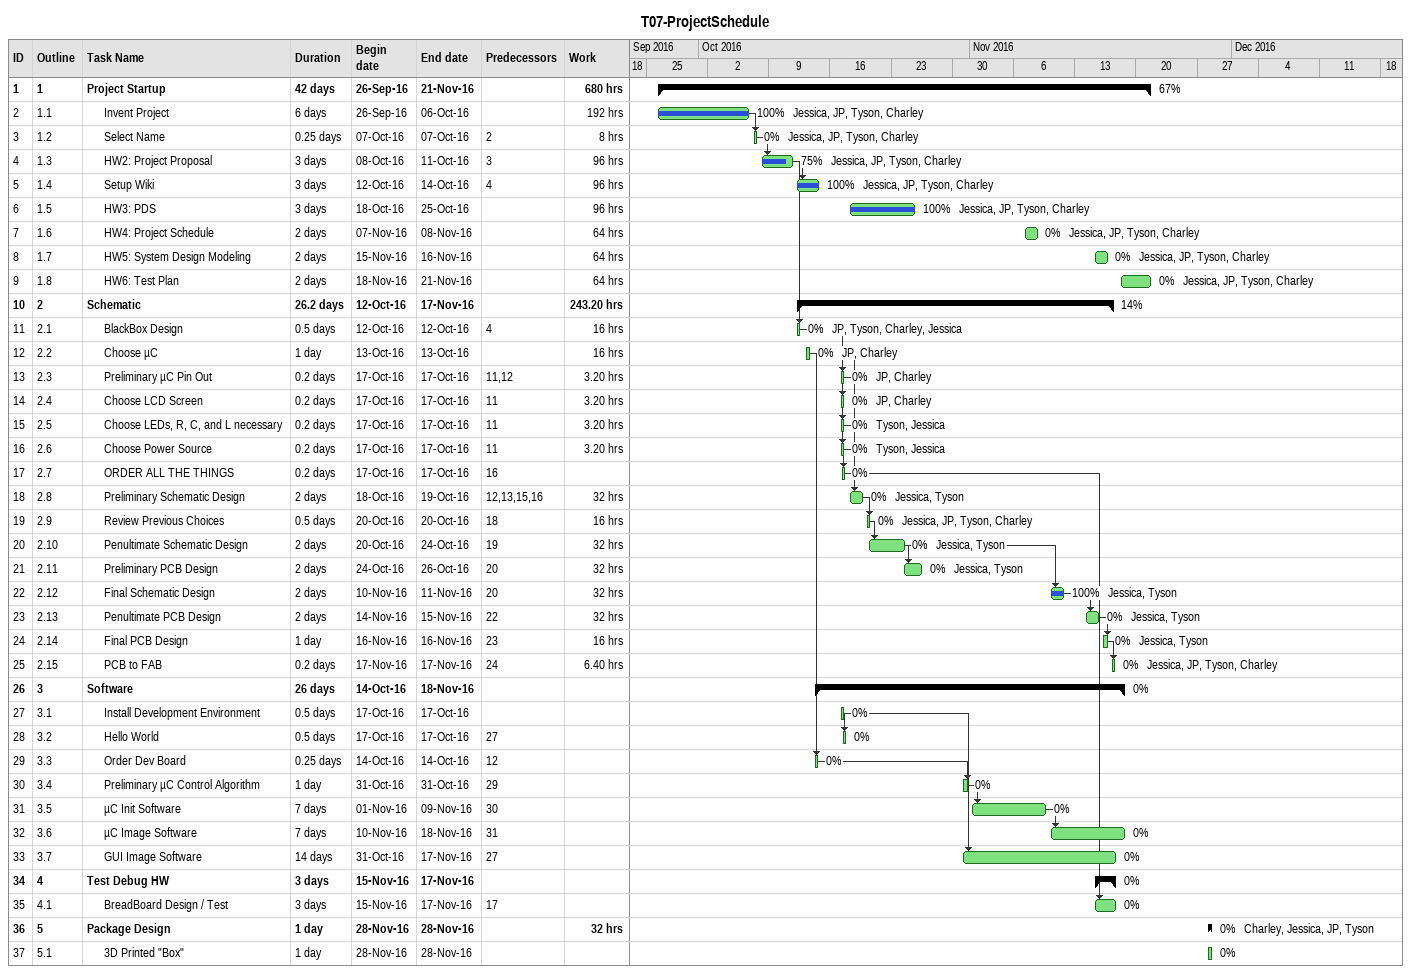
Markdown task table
T07-ProjectSchedule

| ID | WBS | Task | Duration | Start | Finish | Predecessors | Resources | % complete | Work (h) |
|---|---|---|---|---|---|---|---|---|---|
| 1 | 1 | **Project Startup** | 42d | 2016-09-26 | 2016-11-21 |  |  | 67 | 680 |
| 2 | 1.1 | Invent Project | 6d | 2016-09-26 | 2016-10-06 |  | Jessica, JP, Tyson, Charley | 100 | 192 |
| 3 | 1.2 | Select Name | 0.25d | 2016-10-07 | 2016-10-07 | 2 | Jessica, JP, Tyson, Charley | 0 | 8 |
| 4 | 1.3 | HW2: Project Proposal | 3d | 2016-10-08 | 2016-10-11 | 3 | Jessica, JP, Tyson, Charley | 75 | 96 |
| 5 | 1.4 | Setup Wiki | 3d | 2016-10-12 | 2016-10-14 | 4 | Jessica, JP, Tyson, Charley | 100 | 96 |
| 6 | 1.5 | HW3: PDS | 3d | 2016-10-18 | 2016-10-25 |  | Jessica, JP, Tyson, Charley | 100 | 96 |
| 7 | 1.6 | HW4: Project Schedule | 2d | 2016-11-07 | 2016-11-08 |  | Jessica, JP, Tyson, Charley | 0 | 64 |
| 8 | 1.7 | HW5: System Design Modeling | 2d | 2016-11-15 | 2016-11-16 |  | Jessica, JP, Tyson, Charley | 0 | 64 |
| 9 | 1.8 | HW6: Test Plan | 2d | 2016-11-18 | 2016-11-21 |  | Jessica, JP, Tyson, Charley | 0 | 64 |
| 10 | 2 | **Schematic** | 26.2d | 2016-10-12 | 2016-11-17 |  |  | 14 | 243.20 |
| 11 | 2.1 | BlackBox Design | 0.5d | 2016-10-12 | 2016-10-12 | 4 | JP, Tyson, Charley, Jessica | 0 | 16 |
| 12 | 2.2 | Choose µC | 1d | 2016-10-13 | 2016-10-13 |  | JP, Charley | 0 | 16 |
| 13 | 2.3 | Preliminary µC Pin Out | 0.2d | 2016-10-17 | 2016-10-17 | 11, 12 | JP, Charley | 0 | 3.20 |
| 14 | 2.4 | Choose LCD Screen | 0.2d | 2016-10-17 | 2016-10-17 | 11 | JP, Charley | 0 | 3.20 |
| 15 | 2.5 | Choose LEDs, R, C, and L necessary | 0.2d | 2016-10-17 | 2016-10-17 | 11 | Tyson, Jessica | 0 | 3.20 |
| 16 | 2.6 | Choose Power Source | 0.2d | 2016-10-17 | 2016-10-17 | 11 | Tyson, Jessica | 0 | 3.20 |
| 17 | 2.7 | ORDER ALL THE THINGS | 0.2d | 2016-10-17 | 2016-10-17 | 16 |  | 0 |  |
| 18 | 2.8 | Preliminary Schematic Design | 2d | 2016-10-18 | 2016-10-19 | 12, 13, 15, 16 | Jessica, Tyson | 0 | 32 |
| 19 | 2.9 | Review Previous Choices | 0.5d | 2016-10-20 | 2016-10-20 | 18 | Jessica, JP, Tyson, Charley | 0 | 16 |
| 20 | 2.10 | Penultimate Schematic Design | 2d | 2016-10-20 | 2016-10-24 | 19 | Jessica, Tyson | 0 | 32 |
| 21 | 2.11 | Preliminary PCB Design | 2d | 2016-10-24 | 2016-10-26 | 20 | Jessica, Tyson | 0 | 32 |
| 22 | 2.12 | Final Schematic Design | 2d | 2016-11-10 | 2016-11-11 | 20 | Jessica, Tyson | 100 | 32 |
| 23 | 2.13 | Penultimate PCB Design | 2d | 2016-11-14 | 2016-11-15 | 22 | Jessica, Tyson | 0 | 32 |
| 24 | 2.14 | Final PCB Design | 1d | 2016-11-16 | 2016-11-16 | 23 | Jessica, Tyson | 0 | 16 |
| 25 | 2.15 | PCB to FAB | 0.2d | 2016-11-17 | 2016-11-17 | 24 | Jessica, JP, Tyson, Charley | 0 | 6.40 |
| 26 | 3 | **Software** | 26d | 2016-10-14 | 2016-11-18 |  |  | 0 |  |
| 27 | 3.1 | Install Development Environment | 0.5d | 2016-10-17 | 2016-10-17 |  |  | 0 |  |
| 28 | 3.2 | Hello World | 0.5d | 2016-10-17 | 2016-10-17 | 27 |  | 0 |  |
| 29 | 3.3 | Order Dev Board | 0.25d | 2016-10-14 | 2016-10-14 | 12 |  | 0 |  |
| 30 | 3.4 | Preliminary µC Control Algorithm | 1d | 2016-10-31 | 2016-10-31 | 29 |  | 0 |  |
| 31 | 3.5 | µC Init Software | 7d | 2016-11-01 | 2016-11-09 | 30 |  | 0 |  |
| 32 | 3.6 | µC Image Software | 7d | 2016-11-10 | 2016-11-18 | 31 |  | 0 |  |
| 33 | 3.7 | GUI Image Software | 14d | 2016-10-31 | 2016-11-17 | 27 |  | 0 |  |
| 34 | 4 | **Test Debug HW** | 3d | 2016-11-15 | 2016-11-17 |  |  | 0 |  |
| 35 | 4.1 | BreadBoard Design / Test | 3d | 2016-11-15 | 2016-11-17 | 17 |  | 0 |  |
| 36 | 5 | **Package Design** | 1d | 2016-11-28 | 2016-11-28 |  | Charley, Jessica, JP, Tyson | 0 | 32 |
| 37 | 5.1 | 3D Printed "Box" | 1d | 2016-11-28 | 2016-11-28 |  |  | 0 |  |
